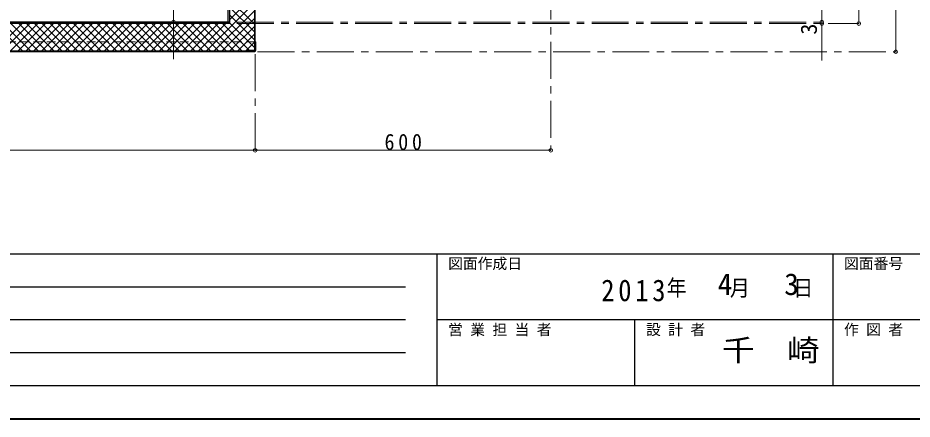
# Model space of a CAD drawing. Units: millimetres at full size, sheet at 1:15; details may follow other scales. Extents: x -3171 to 2904, y -2098 to 2117.
# Drawn here: x -1068 to 747, y -2098 to -1284 of the extents above; entities that cross this region are included whole.
import ezdxf
from ezdxf.enums import TextEntityAlignment as Align

# ---------------------------------------------------------------- set-up
doc = ezdxf.new("R2010")
doc.units = ezdxf.units.MM
doc.header["$LTSCALE"] = 15
doc.header["$PDMODE"] = 32
doc.header["$PDSIZE"] = 7.5
doc.linetypes.add('CHAIN1', pattern=[8, 5, -1, 1, -1])
doc.linetypes.add('DASHED1', pattern=[1.8, 1.2, -0.6])
doc.layers.add('0-6_補助線', color=4, linetype='Continuous', lineweight=9)
doc.styles.add('ＭＳ ゴシック', font='')
doc.styles.get('ＭＳ ゴシック').set_extended_font_data('MS Gothic')

msp = doc.modelspace()

# ---------------------------------------------------------------- linework, layer by layer
at = {"layer": '0-6_補助線'}
for p, q in [((563.93, -392.95), (563.93, -1292.95)), ((638.93, -1295.95), (638.93, -392.95)), ((713.93, -392.95), (713.93, -1352.95)), ((-751.82, -1367.95), (-751.82, -1167.95)), ((-638.07, -1288.55), (-587.67, -1238.15)), ((-638.07, -1246.58), (-587.67, -1296.98)), ((-684.97, -1351.35), (-587.67, -1254.06)), ((-669.06, -1351.35), (-587.67, -1269.97)), ((-638.07, -1262.49), (-587.67, -1312.89)), ((-653.15, -1351.35), (-587.67, -1285.88)), ((-638.07, -1278.4), (-587.67, -1328.8)), ((-1114.53, -1351.35), (-1059.13, -1295.95)), ((-1113.73, -1295.95), (-1058.33, -1351.35)), ((-1098.62, -1351.35), (-1043.22, -1295.95)), ((-1097.82, -1295.95), (-1042.42, -1351.35)), ((-1082.71, -1351.35), (-1027.31, -1295.95)), ((-1081.91, -1295.95), (-1026.51, -1351.35)), ((-1066.81, -1351.35), (-1011.41, -1295.95)), ((-1066, -1295.95), (-1010.6, -1351.35)), ((-1050.9, -1351.35), (-995.5, -1295.95)), ((-1050.09, -1295.95), (-994.69, -1351.35)), ((-1034.99, -1351.35), (-979.59, -1295.95)), ((-1034.18, -1295.95), (-978.78, -1351.35)), ((-1019.08, -1351.35), (-963.68, -1295.95)), ((-1018.27, -1295.95), (-962.87, -1351.35)), ((-1003.17, -1351.35), (-947.77, -1295.95)), ((-1002.36, -1295.95), (-946.96, -1351.35)), ((-987.26, -1351.35), (-931.86, -1295.95)), ((-986.45, -1295.95), (-931.05, -1351.35)), ((-971.35, -1351.35), (-915.95, -1295.95)), ((-970.54, -1295.95), (-915.14, -1351.35)), ((-955.44, -1351.35), (-900.04, -1295.95)), ((-954.63, -1295.95), (-899.23, -1351.35)), ((-939.53, -1351.35), (-884.13, -1295.95)), ((-938.72, -1295.95), (-883.32, -1351.35)), ((-923.62, -1351.35), (-868.22, -1295.95)), ((-922.81, -1295.95), (-867.41, -1351.35)), ((-907.71, -1351.35), (-852.31, -1295.95)), ((-906.9, -1295.95), (-851.5, -1351.35)), ((-891.8, -1351.35), (-836.4, -1295.95)), ((-890.99, -1295.95), (-835.59, -1351.35)), ((-875.89, -1351.35), (-820.49, -1295.95)), ((-875.08, -1295.95), (-819.68, -1351.35)), ((-859.98, -1351.35), (-804.58, -1295.95)), ((-859.17, -1295.95), (-803.77, -1351.35)), ((-844.07, -1351.35), (-788.67, -1295.95)), ((-843.26, -1295.95), (-787.86, -1351.35)), ((-828.16, -1351.35), (-772.76, -1295.95)), ((-827.35, -1295.95), (-771.95, -1351.35)), ((-812.25, -1351.35), (-756.85, -1295.95)), ((-811.44, -1295.95), (-756.04, -1351.35)), ((-796.34, -1351.35), (-740.94, -1295.95)), ((-795.53, -1295.95), (-740.13, -1351.35)), ((-780.43, -1351.35), (-725.03, -1295.95)), ((-779.62, -1295.95), (-724.22, -1351.35)), ((-764.52, -1351.35), (-709.12, -1295.95)), ((-763.71, -1295.95), (-708.31, -1351.35)), ((-748.61, -1351.35), (-693.21, -1295.95)), ((-747.8, -1295.95), (-692.4, -1351.35)), ((-732.7, -1351.35), (-677.3, -1295.95)), ((-731.89, -1295.95), (-676.49, -1351.35)), ((-716.79, -1351.35), (-661.39, -1295.95)), ((-715.98, -1295.95), (-660.58, -1351.35)), ((-700.88, -1351.35), (-645.48, -1295.95)), ((-700.07, -1295.95), (-644.67, -1351.35)), ((-684.16, -1295.95), (-628.76, -1351.35)), ((-668.25, -1295.95), (-612.85, -1351.35)), ((-652.34, -1295.95), (-598.54, -1349.75)), ((-638.07, -1294.31), (-587.67, -1344.71)), ((-637.24, -1351.35), (-587.67, -1301.79)), ((563.93, -1292.95), (563.93, -1370.95)), ((-621.33, -1351.35), (-587.67, -1317.7)), ((-603.82, -1349.75), (-587.67, -1333.61)), ((-605.42, -1351.35), (-604.47, -1350.41)), ((-1896.07, -1552.95), (-586.07, -1552.95)), ((-586.07, -1552.95), (13.93, -1552.95))]:
    msp.add_line(p, q, dxfattribs=at)
at = {"layer": '0-6_補助線', "color": 5, "lineweight": 25}
for p, q in [((-641.07, -1292.95), (-641.07, -911.95)), ((-638.07, -911.95), (-638.07, -1295.95)), ((-638.07, -1292.95), (-1844.07, -1292.95)), ((-638.07, -1295.95), (-1844.07, -1295.95))]:
    msp.add_line(p, q, dxfattribs=at)
at = {"layer": '0-6_補助線', "color": 7, "lineweight": 18}
for p, q in [((-587.67, -1348.15), (-587.67, -911.95)), ((-586.07, -1349.75), (-586.07, -911.95)), ((-584.47, -1332.95), (-586.07, -1332.95)), ((-584.47, -1349.75), (-584.47, -1332.95)), ((-1894.47, -1351.35), (-587.67, -1351.35)), ((-1894.47, -1352.95), (-587.67, -1352.95)), ((-604.47, -1351.35), (-604.47, -1349.75)), ((-589.27, -1349.75), (-604.47, -1349.75))]:
    msp.add_line(p, q, dxfattribs=at)
at = {"layer": '0-6_補助線', "linetype": 'CHAIN1'}
for p, q in [((13.93, -972.95), (13.93, -1552.95)), ((-623.07, -1292.95), (563.93, -1292.95)), ((-623.07, -1295.95), (638.93, -1295.95)), ((-586.07, -1357.95), (-586.07, -1552.95)), ((-581.07, -1352.95), (713.93, -1352.95))]:
    msp.add_line(p, q, dxfattribs=at)
at = {"layer": '0-6_補助線', "linetype": 'DASHED1'}
msp.add_line((-586.07, -1332.95), (-1896.07, -1332.95), dxfattribs=at)
at = {"layer": '0-6_補助線', "color": 6, "lineweight": 25}
for p, q in [((-3103.38, -1762.6), (2836.62, -1762.6)), ((-216.95, -2030.45), (-216.95, -1762.6)), ((586.62, -1762.6), (586.62, -2030.45)), ((-1674.1, -1829.56), (-281.24, -1829.56)), ((-281.24, -1896.53), (-1674.1, -1896.53)), ((2836.62, -1896.53), (-216.95, -1896.53)), ((184.83, -2030.45), (184.83, -1896.53)), ((-281.24, -1963.49), (-1674.1, -1963.49)), ((2836.62, -2030.45), (-3103.38, -2030.45))]:
    msp.add_line(p, q, dxfattribs=at)
at = {"layer": '0-6_補助線', "color": 1, "lineweight": 40}
msp.add_line((2904.12, -2097.95), (-3170.88, -2097.95), dxfattribs=at)
at = {"layer": '0-6_補助線', "color": 7, "lineweight": 18}
for centre, radius in [((-589.27, -1348.15), 1.6), ((-589.27, -1348.15), 3.2), ((-587.67, -1349.75), 1.6), ((-587.67, -1349.75), 3.2)]:
    msp.add_arc(centre, radius, 270, 0, dxfattribs=at)
at = {"layer": '0-6_補助線'}
for p in [(-751.82, -1292.95), (563.93, -1292.95), (563.93, -1295.95), (638.93, -1295.95), (713.93, -1352.95), (-586.07, -1552.95), (13.93, -1552.95)]:
    msp.add_point(p, dxfattribs=at)

# ---------------------------------------------------------------- texts
at = {"layer": '0-6_補助線', "color": 7, "style": 'ＭＳ ゴシック'}
msp.add_text('3', height=32.99, rotation=90, dxfattribs=at).set_placement((563.93, -1318.45), align=Align.BOTTOM_LEFT)
for s, height, p in [('図面作成日', 21.99, (-194.45, -1800.1)), ('図面番号', 21.99, (609.12, -1800.1)), ('4', 43.99, (352.62, -1859.56)), ('3', 43.99, (487.62, -1859.56)), ('営 業 担 当 者', 21.99, (-194.45, -1934.03)), ('設 計 者', 21.99, (207.33, -1934.03)), ('作 図 者', 21.99, (609.12, -1934.03))]:
    msp.add_text(s, height=height, dxfattribs=at).set_placement(p, align=Align.BOTTOM_LEFT)
at = {"layer": '0-6_補助線', "color": 7, "style": 'ＭＳ ゴシック', "width": 1.1}
msp.add_text('千\u3000崎', height=43.99, dxfattribs=at).set_placement((361.62, -1993.49), align=Align.BOTTOM_LEFT)
at = {"layer": '0-6_補助線', "color": 7, "attachment_point": 7, "style": 'ＭＳ ゴシック'}
for s, insert, char_height in [('\\T1.38;\\W0.9;600', (-323.57, -1552.95), 32.99), ('\\T1.27;\\W0.9;年\\~\\~\\~月\\~\\~\\~日', (249.12, -1852.06), 32.99), ('\\T1.28;\\W0.9;2013', (116.37, -1859.56), 43.99)]:
    msp.add_mtext(s, dxfattribs=dict(at, insert=insert, char_height=char_height))

doc.saveas('drawing.dxf')
